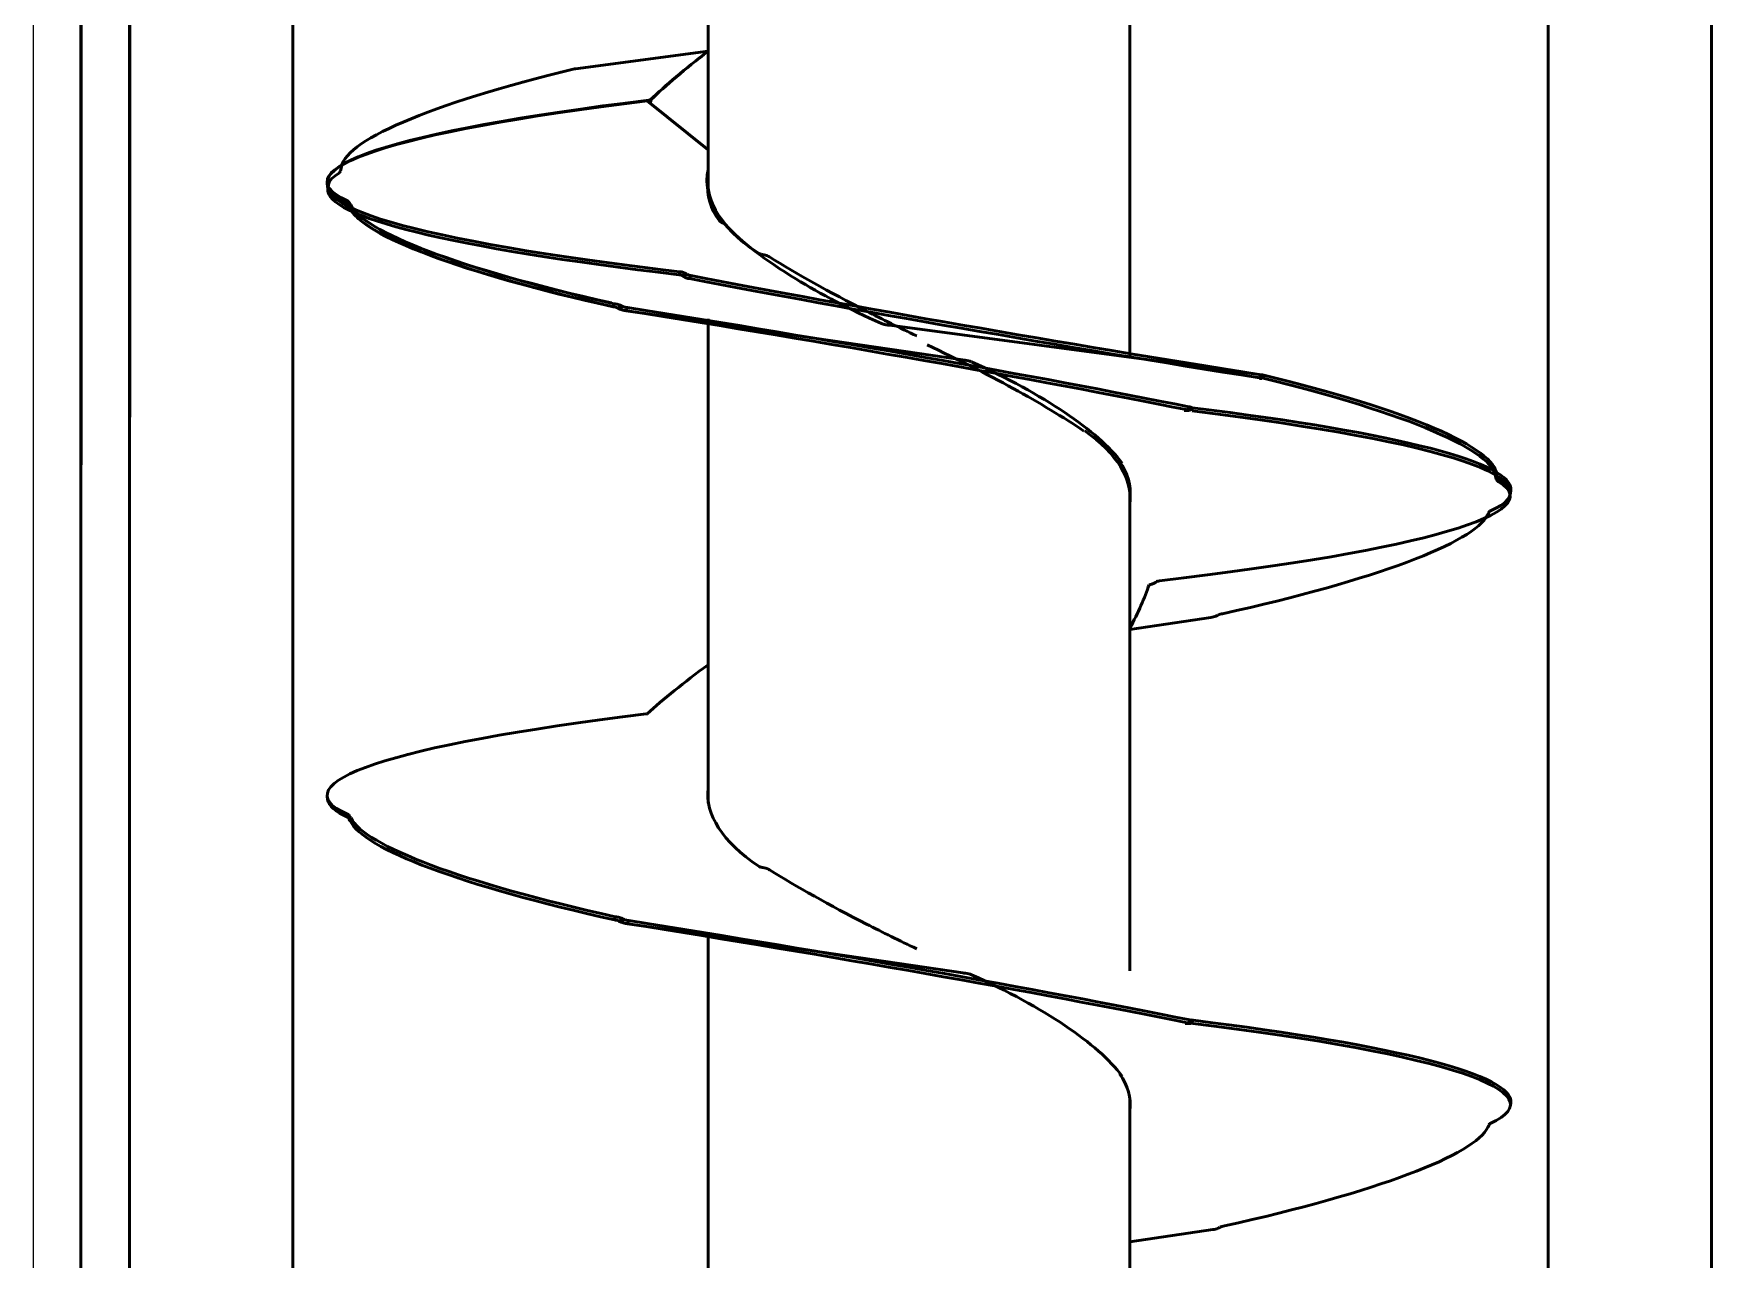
# Model space of a CAD drawing. Extents: x -3873 to 164127, y 7129 to 96529.
# Drawn here: x 61132 to 61800, y 68452 to 68940 of the extents above; entities that cross this region are included whole.
import ezdxf

# ---------------------------------------------------------------- set-up
doc = ezdxf.new("R2010")
doc.units = 0
doc.layers.add('LAYOUT', color=90, linetype='CONTINUOUS')
doc.layers.add('TEXT', color=3, linetype='CONTINUOUS')
doc.layers.add('LAYOUT Kromeka', color=1, linetype='CONTINUOUS', lineweight=5)
doc.layers.add('Visible (ISO)', color=7, linetype='CONTINUOUS', lineweight=50)

# ---------------------------------------------------------------- blocks, each defined once
blk = doc.blocks.new('CD30-500-3500 Giblet chiller')
at = {"layer": 'Visible (ISO)', "color": 0}
for p, q in [((105263.77, 16066.42), (108431.48, 16066.42)), ((106461.48, 16066.42), (108431.48, 16066.42)), ((105878.37, 16001.42), (108352.32, 16001.42)), ((106461.48, 16001.42), (108352.32, 16001.42)), ((107264.1, 15986.32), (107262.87, 15986.49)), ((107264.58, 15986.24), (107263.35, 15986.06)), ((107507.94, 15986.32), (107506.71, 15986.48)), ((107507.94, 15986.32), (107506.71, 15986.48)), ((107256.85, 15980.87), (107257.64, 15980.66)), ((107257.64, 15980.66), (107258.07, 15980.54)), ((107257.67, 15981.17), (107258.56, 15980.89)), ((107257.68, 15981.18), (107258.22, 15981.01)), ((107258.18, 15981.1), (107257.79, 15981.22)), ((107258.68, 15980.94), (107258.18, 15981.1)), ((107258.22, 15981.01), (107258.57, 15980.9)), ((107258.72, 15981.54), (107258.29, 15981.48)), ((107259.51, 15981.66), (107258.72, 15981.54)), ((107216.91, 15887.26), (107197.13, 15739.14)), ((107216.87, 15886.89), (107217.64, 15886.58)), ((107216.96, 15887.59), (107216.9, 15887.61)), ((107216.94, 15887.46), (107216.9, 15887.61)), ((107217.16, 15888.49), (107218.1, 15887.54)), ((107217.64, 15886.58), (107218.09, 15886.39)), ((107218.12, 15887.29), (107218.06, 15887.3)), ((107218.12, 15887.28), (107218.12, 15887.29)), ((107218.14, 15887.49), (107218.27, 15887.36)), ((107218.36, 15886.44), (107218.34, 15886.49)), ((107318.24, 15834.78), (107313.5, 15867.03)), ((107562.09, 15834.78), (107557.26, 15867.79)), ((107562.09, 15834.78), (107557.26, 15867.79)), ((107229.93, 15859.54), (107231.03, 15858.59)), ((107231.24, 15859.56), (107230.01, 15859.72)), ((107230.04, 15859.44), (107230.01, 15859.72)), ((107473.81, 15859.11), (107473.77, 15859.12)), ((107473.79, 15858.99), (107473.77, 15859.12)), ((107474.04, 15859.95), (107474.97, 15859.15)), ((107475.02, 15859.12), (107475.15, 15859.01)), ((107229.63, 15858.3), (107230.4, 15857.99)), ((107230.4, 15857.99), (107230.86, 15857.81)), ((107473.75, 15858.72), (107474.51, 15858.41)), ((107474.51, 15858.41), (107474.97, 15858.22)), ((107475, 15858.95), (107474.93, 15858.96)), ((107475, 15858.94), (107475, 15858.95)), ((107475.23, 15856.84), (107475.22, 15856.98)), ((107017.08, 15834.78), (107209.97, 15834.78)), ((107209.9, 15834.78), (107019.76, 15834.78)), ((107022.52, 15834.78), (107210.18, 15834.78)), ((107261.34, 15834.78), (107454.23, 15834.78)), ((107505.18, 15834.78), (107698.07, 15834.78)), ((107505.18, 15834.78), (107698.07, 15834.78)), ((107251.49, 15831.27), (107251.45, 15830.7)), ((107495.23, 15831.02), (107495.21, 15830.65)), ((107210.95, 15768.18), (107191.27, 15633.63)), ((107455.06, 15768.29), (107435.38, 15634.15)), ((107144.84, 15666.78), (106952.07, 15666.78)), ((106952.07, 15666.78), (107144.12, 15666.78)), ((107022.52, 15666.78), (107142.31, 15666.78)), ((107095.03, 15613.92), (107087.99, 15666.78)), ((107127.22, 15666.78), (107107.78, 15642.56)), ((107387.37, 15666.78), (107194.61, 15666.78)), ((107196.12, 15666.78), (107386.36, 15666.78)), ((107440.17, 15666.78), (107630.21, 15666.78)), ((107177.77, 15659.72), (107177.34, 15659.9)), ((107178.57, 15659.4), (107177.77, 15659.72)), ((107176.59, 15655.33), (107175.8, 15655.45)), ((107177.02, 15655.27), (107176.59, 15655.33)), ((107177.52, 15656.71), (107176.63, 15658.07)), ((107177.13, 15657.3), (107176.63, 15658.07)), ((107177.23, 15657.8), (107176.85, 15658.4)), ((107177.52, 15656.71), (107177.13, 15657.3)), ((107177.73, 15657.03), (107177.23, 15657.8)), ((107107.53, 15643.92), (107107.46, 15643.34)), ((107107.7, 15642.73), (107107.81, 15642.83)), ((107351.96, 15642.73), (107351.89, 15642.14)), ((107190.28, 15630.74), (107189.39, 15632.41)), ((107189.89, 15631.47), (107189.39, 15632.41)), ((107190, 15632.09), (107189.61, 15632.82)), ((107190.5, 15631.15), (107190, 15632.09)), ((107190.54, 15634.47), (107190.11, 15634.64)), ((107191.33, 15634.15), (107190.54, 15634.47)), ((107434.39, 15631.27), (107433.51, 15632.94)), ((107434.01, 15632), (107433.51, 15632.94)), ((107434.11, 15632.62), (107433.72, 15633.35)), ((107434.39, 15631.27), (107434.01, 15632)), ((107434.61, 15631.67), (107434.11, 15632.62)), ((107434.65, 15635), (107434.22, 15635.17)), ((107435.44, 15634.67), (107434.65, 15635)), ((107189.35, 15629.07), (107188.56, 15629.29)), ((107189.79, 15628.95), (107189.35, 15629.07)), ((107190.28, 15630.74), (107189.89, 15631.47)), ((107433.47, 15629.59), (107432.67, 15629.81)), ((107433.9, 15629.47), (107433.47, 15629.59)), ((107095.08, 15613.81), (107095.02, 15613.57)), ((107147.42, 15522.89), (107148.21, 15523)), ((107147.73, 15523.11), (107148.53, 15523.21)), ((107148.21, 15523), (107148.64, 15523.06)), ((107148.24, 15523.76), (107149.13, 15523.4)), ((107148.25, 15523.76), (107148.79, 15523.54)), ((107148.75, 15523.64), (107148.36, 15523.8)), ((107148.53, 15523.21), (107148.96, 15523.27)), ((107148.56, 15523.98), (107149.45, 15523.61)), ((107148.57, 15523.98), (107149.11, 15523.76)), ((107149.07, 15523.86), (107148.68, 15524.02)), ((107149.25, 15523.43), (107148.75, 15523.64)), ((107148.79, 15523.54), (107149.14, 15523.4)), ((107149.29, 15524.12), (107148.86, 15524.24)), ((107149.57, 15523.65), (107149.07, 15523.86)), ((107149.11, 15523.76), (107149.46, 15523.61)), ((107149.6, 15524.34), (107149.17, 15524.46)), ((107150.08, 15523.9), (107149.29, 15524.12)), ((107150.4, 15524.12), (107149.6, 15524.34)), ((107391.85, 15523.22), (107392.64, 15523.32)), ((107392.64, 15523.32), (107393.07, 15523.38)), ((107392.67, 15524.09), (107393.56, 15523.73)), ((107392.68, 15524.1), (107393.22, 15523.87)), ((107393.18, 15523.97), (107392.79, 15524.13)), ((107393.68, 15523.76), (107393.18, 15523.97)), ((107393.22, 15523.87), (107393.57, 15523.73)), ((107393.72, 15524.46), (107393.29, 15524.58)), ((107394.51, 15524.24), (107393.72, 15524.46)), ((107141.75, 15515.25), (107140.53, 15515.08)), ((107141.96, 15515.24), (107140.74, 15515.08)), ((107142.66, 15515.32), (107141.43, 15515.5)), ((107386.02, 15515.24), (107384.79, 15515.08)), ((105263.77, 15501.42), (107233.77, 15501.42)), ((106461.48, 15501.42), (108408.92, 15501.42)), ((105263.77, 15436.42), (107233.77, 15436.42)), ((106461.48, 15436.42), (108362.44, 15436.17)), ((105263.77, 15417.07), (107252.77, 15417.07)), ((106436.48, 15417.07), (108362.44, 15416.82))]:
    blk.add_line(p, q, dxfattribs=at)
for centre, major_axis, ratio, start_param, end_param in [((107250.99, 15587.18), (12.74, 399.17), 0.097084, -0.200634, 0.822936), ((107494.75, 15587.19), (12.82, 399.16), 0.097021, -0.198561, 0.825008), ((107279.28, 15587.33), (-14.31, 398.95), 0.094964, -0.866757, 0.148975), ((107249.76, 15587.35), (12.74, 399.17), 0.097084, -0.009615, 0.822936), ((107278.06, 15587.15), (-14.31, 398.95), 0.094964, 0.01054, 0.148975), ((107493.52, 15587.35), (12.82, 399.16), 0.097021, -0.009668, 0.825008), ((107228.67, 15786.45), (28.89, 194.37), 0.155861, 0.023148, 1.046718), ((107229.89, 15786.12), (28.89, 194.37), 0.155861, 0.023148, 1.046718), ((107262.47, 15588.04), (18.26, 397.43), 0.351112, 0.163401, 0.164188), ((107263.36, 15587.76), (18.26, 397.43), 0.351112, 0.163401, 0.164188), ((107276.48, 15584.97), (-24.38, 395.46), 0.350497, -0.140826, -0.14004), ((107298.28, 15781.09), (-28.67, 196.67), 0.149505, -1.113877, -0.098144), ((107520.24, 15584.98), (-24.14, 395.54), 0.350525, -0.139091, -0.138305), ((107520.24, 15584.98), (-24.14, 395.54), 0.350525, -0.139091, -0.138305), ((107542.12, 15781.39), (-28.65, 196.5), 0.149826, -1.110801, -0.095069), ((107542.12, 15781.39), (-28.65, 196.5), 0.149826, -1.110801, -0.095069), ((107197.25, 15809.46), (39.98, 236.44), 0.028443, 4.032327, 5.050836), ((107198.48, 15808.96), (39.98, 236.44), 0.028443, 4.032327, 5.050836), ((107317.4, 15737.55), (-132.07, 296.2), 0.164727, -1.183753, -1.182214), ((107310.58, 15865.43), (0.08, 5.68), 0.53242, -0.876022, -0.764049), ((107561.16, 15737.53), (-131.96, 296.36), 0.165694, -1.181387, -1.179848), ((107561.16, 15737.53), (-131.96, 296.36), 0.165694, -1.181387, -1.179848), ((107554.34, 15866.2), (0.08, 5.68), 0.532831, -0.875835, -0.763862), ((107554.34, 15866.2), (0.08, 5.68), 0.532831, -0.875835, -0.763862), ((107209.56, 15700.12), (39.63, 235.44), 0.036298, 0.840221, 1.85873), ((107210.78, 15699.63), (39.63, 235.44), 0.036298, 0.840221, 1.85873), ((107453.67, 15700.28), (39.62, 235.41), 0.036551, 0.838685, 1.857194), ((107454.89, 15699.79), (39.62, 235.41), 0.036551, 0.838685, 1.857194), ((107304.28, 15584.47), (-101.36, 334.07), 0.292533, -0.770475, -0.768936), ((107297.46, 15841.51), (0.25, 4.52), 0.666682, -0.820123, -0.70815), ((107325.57, 15816.79), (-41.96, 26.46), 0.236453, -1.23953, -0.78902), ((107259.44, 15750.78), (8.68, 84.04), 0.484921, -0.009688, 0.718496), ((107272.56, 15750.78), (-11.43, 83.97), 0.477181, -0.12458, 0.253529), ((107270.8, 15750.78), (-11.43, 83.97), 0.477181, -0.12458, -0.086462), ((107257.69, 15750.78), (8.68, 84.04), 0.484921, -0.009688, 0.028645), ((107516.32, 15750.78), (-11.32, 83.98), 0.477522, -0.124023, 0.256177), ((107514.56, 15750.78), (-11.32, 83.98), 0.477522, -0.124023, -0.085896), ((107514.56, 15750.78), (-11.32, 83.98), 0.477522, -0.124023, -0.085896), ((107231.42, 15701.24), (38.58, 135.82), 0.301932, 0.380301, 1.1137), ((107220.44, 15750.78), (24.56, 83.47), 0.43577, -0.190882, -0.180228), ((107475.53, 15701.16), (38.51, 135.88), 0.30221, 0.378795, 1.112194), ((107464.2, 15750.78), (24.47, 83.47), 0.436443, -0.193219, -0.186209), ((107218.65, 15724.8), (51.63, 120.09), 0.186918, 0.78613, 1.405938), ((107212.73, 15752.23), (15.86, 156.82), 0.021454, 1.466588, 1.46718), ((107209.37, 15720.45), (15.86, 156.82), 0.021454, 1.25661, 1.259056), ((107453.48, 15720.35), (15.86, 156.82), 0.0216, 1.25516, 1.257606), ((107456.84, 15752.12), (15.86, 156.82), 0.0216, 1.465135, 1.465727), ((107189.59, 15775.75), (52.77, 118.55), 0.165874, 4.388816, 4.566767), ((107433.7, 15775.64), (52.81, 118.51), 0.16521, 4.390442, 4.567383), ((107176.82, 15799.95), (40.59, 133.58), 0.292302, 3.979461, 4.302498), ((107198.74, 15780.22), (16, 156.77), 0.016888, 4.443006, 4.443599), ((107195.38, 15748.19), (16, 156.77), 0.016888, 4.651128, 4.653573), ((107188.84, 15750.78), (40.36, 84), 0.125278, 3.986101, 4.519953), ((107432.95, 15750.78), (40.37, 84), 0.124708, 3.987282, 4.521135), ((107176.08, 15750.78), (35.07, 83.62), 0.269882, 3.669451, 4.203304), ((107148.25, 15750.78), (11.21, 84.33), 0.478029, 3.096219, 3.904231), ((107148.57, 15750.78), (11.3, 83.98), 0.477586, 3.146077, 3.910672), ((107168.92, 15750.78), (5.87, 84.15), 0.076335, 3.879538, 3.884246), ((107392.68, 15750.78), (11.38, 83.97), 0.477352, 3.14646, 3.912492), ((107413.04, 15750.78), (5.88, 84.15), 0.076234, 3.880976, 3.885684), ((107156.16, 15750.78), (3.14, 84.15), 0.096419, 3.508555, 3.513263), ((107083.42, 15692.9), (-40.76, 59.88), 0.159202, 1.911315, 2.410791), ((107083.46, 15693.01), (-40.74, 60.34), 0.158561, 1.911168, 2.411415), ((107150.01, 15750.78), (11.21, 84.33), 0.478029, 3.096219, 3.183572), ((107150.33, 15750.78), (11.3, 83.98), 0.477586, 3.146077, 3.184205), ((107135.81, 15750.78), (-8.62, 84.05), 0.485053, 3.032151, 3.427488), ((107137.56, 15750.78), (-8.62, 84.05), 0.485053, 3.032151, 3.070487), ((107327.96, 15693.64), (-40.67, 62.76), 0.1553, 1.910314, 2.414679), ((107394.44, 15750.78), (11.38, 83.97), 0.477352, 3.14646, 3.184582), ((107156.18, 15914.41), (14.34, 398.95), 0.094928, 2.993655, 4.009387), ((107157.4, 15914.23), (14.34, 398.95), 0.094928, 3.131028, 4.009387), ((107181.51, 15918.45), (101.47, 333.95), 0.292302, 3.911642, 3.913181), ((107182.4, 15917.09), (101.47, 333.95), 0.292302, 3.911642, 3.913181), ((107175.58, 15660.36), (-0.25, 4.53), 0.666075, 3.850037, 3.96201), ((107127.21, 15914.19), (-12.94, 399.14), 0.096924, 2.313475, 3.337044), ((107127.53, 15914.21), (-12.83, 399.16), 0.097009, 2.316196, 3.339766), ((107371.64, 15914.21), (-12.78, 399.17), 0.097053, 2.317621, 3.34119), ((107194.28, 15765.71), (131.94, 296.39), 0.165874, 4.320998, 4.322537), ((107438.39, 15765.69), (132.02, 296.28), 0.16521, 4.322624, 4.324163), ((107432.46, 15635.75), (-0.08, 5.68), 0.532625, 3.905549, 4.017521), ((107174.7, 15720.06), (28.63, 196.24), 0.150303, 3.232033, 4.247766), ((107174.92, 15720.46), (28.65, 196.47), 0.149886, 3.236085, 4.251817), ((107175.93, 15719.73), (28.63, 196.24), 0.150303, 3.232033, 4.247766), ((107176.14, 15720.12), (28.65, 196.47), 0.149886, 3.236085, 4.251817), ((107195.17, 15764.03), (131.94, 296.39), 0.165874, 4.320998, 4.322537), ((107188.35, 15635.22), (-0.08, 5.68), 0.532908, 3.90542, 4.017393), ((107418.97, 15720.66), (28.66, 196.58), 0.149666, 3.2382, 4.253933), ((107420.2, 15720.32), (28.66, 196.58), 0.149666, 3.2382, 4.253933), ((107439.28, 15764.02), (132.02, 296.28), 0.16521, 4.322624, 4.324163), ((107106.73, 15714.97), (-28.9, 194.3), 0.155993, 2.096492, 3.120062), ((107140.59, 15913.53), (-18.14, 397.47), 0.351122, 2.978264, 2.97905), ((107128.44, 15914.36), (-12.94, 399.14), 0.096924, 3.151341, 3.337044), ((107128.76, 15914.37), (-12.83, 399.16), 0.097009, 3.151271, 3.339766), ((107153.04, 15916.93), (23.78, 395.68), 0.350567, 3.277297, 3.278083), ((107153.36, 15916.94), (24.09, 395.56), 0.35053, 3.279573, 3.280359), ((107153.93, 15916.56), (23.78, 395.68), 0.350567, 3.277297, 3.278083), ((107154.25, 15916.58), (24.09, 395.56), 0.35053, 3.279573, 3.280359), ((107372.87, 15914.37), (-12.78, 399.17), 0.097053, 3.151234, 3.34119), ((107397.47, 15916.95), (24.26, 395.5), 0.350511, 3.280765, 3.281551), ((107398.36, 15916.58), (24.26, 395.5), 0.350511, 3.280765, 3.281551)]:
    blk.add_ellipse(centre, major_axis=major_axis, ratio=ratio, start_param=start_param, end_param=end_param, dxfattribs=at)
for points, knots in [([(107257.67, 15981.17), (107257.46, 15981.15), (107257.28, 15981.11), (107257, 15981.01), (107256.9, 15980.94), (107256.85, 15980.87)], [0, 0, 0, 0, 0.5, 0.5, 1, 1, 1, 1]), ([(107259.51, 15981.66), (107259.46, 15981.54), (107259.36, 15981.42), (107259.22, 15981.3), (107259.08, 15981.17), (107258.9, 15981.05), (107258.68, 15980.94)], [0, 0, 0, 0, 0.5, 0.5, 0.5, 1, 1, 1, 1]), ([(107272.63, 15977.23), (107272.58, 15977.34), (107272.48, 15977.44), (107272.34, 15977.52), (107272.2, 15977.6), (107272.01, 15977.66), (107271.8, 15977.71)], [0, 0, 0, 0, 0.5, 0.5, 0.5, 1, 1, 1, 1]), ([(107516.39, 15977.41), (107516.34, 15977.51), (107516.24, 15977.61), (107516.1, 15977.68), (107515.96, 15977.76), (107515.77, 15977.83), (107515.56, 15977.88)], [0, 0, 0, 0, 0.5, 0.5, 0.5, 1, 1, 1, 1]), ([(107516.39, 15977.41), (107516.34, 15977.51), (107516.24, 15977.61), (107516.1, 15977.68), (107515.96, 15977.76), (107515.77, 15977.83), (107515.56, 15977.88)], [0, 0, 0, 0, 0.5, 0.5, 0.5, 1, 1, 1, 1]), ([(107218.36, 15886.44), (107218.33, 15886.61), (107218.31, 15886.77), (107218.28, 15887.08), (107218.27, 15887.22), (107218.27, 15887.36)], [-0.3710489, -0.3710489, -0.3710489, -0.3710489, -0.1855245, -0.1855245, 0, 0, 0, 0]), ([(107313.5, 15867.03), (107313.44, 15867.41), (107313.37, 15867.78), (107313.27, 15868.13), (107313.18, 15868.45), (107313.08, 15868.75), (107312.96, 15869.03)], [0.1570808, 0.1570808, 0.1570808, 0.1570808, 0.5000028, 0.5000028, 0.5000028, 0.8159434, 0.8159434, 0.8159434, 0.8159434]), ([(107557.26, 15867.79), (107557.21, 15868.17), (107557.13, 15868.55), (107557.03, 15868.9), (107556.94, 15869.22), (107556.84, 15869.52), (107556.72, 15869.8)], [0.1548942, 0.1548942, 0.1548942, 0.1548942, 0.5000028, 0.5000028, 0.5000028, 0.8159434, 0.8159434, 0.8159434, 0.8159434]), ([(107557.26, 15867.79), (107557.21, 15868.17), (107557.13, 15868.55), (107557.03, 15868.9), (107556.94, 15869.22), (107556.84, 15869.52), (107556.72, 15869.8)], [0.1548942, 0.1548942, 0.1548942, 0.1548942, 0.5000028, 0.5000028, 0.5000028, 0.8159434, 0.8159434, 0.8159434, 0.8159434]), ([(107231.12, 15856.43), (107231.1, 15856.81), (107231.08, 15857.17), (107231.05, 15857.89), (107231.04, 15858.24), (107231.03, 15858.59)], [-0.3710489, -0.3710489, -0.3710489, -0.3710489, -0.1855245, -0.1855245, 0, 0, 0, 0]), ([(107475.23, 15856.84), (107475.21, 15857.22), (107475.19, 15857.58), (107475.16, 15858.3), (107475.15, 15858.66), (107475.15, 15859.01)], [-0.3710489, -0.3710489, -0.3710489, -0.3710489, -0.1855245, -0.1855245, 0, 0, 0, 0]), ([(107300.45, 15842.48), (107300.39, 15842.93), (107300.29, 15843.37), (107300.15, 15843.77), (107300.06, 15844.02), (107299.96, 15844.26), (107299.84, 15844.48)], [0, 0, 0, 0, 0.5000028, 0.5000028, 0.5000028, 0.8159434, 0.8159434, 0.8159434, 0.8159434]), ([(107196.61, 15736.24), (107196.69, 15736.47), (107196.76, 15736.72), (107196.82, 15736.97), (107196.92, 15737.38), (107196.99, 15737.8), (107197.03, 15738.24)], [0.1840543, 0.1840543, 0.1840543, 0.1840543, 0.5, 0.5, 0.5, 1, 1, 1, 1]), ([(107168.91, 15688.22), (107168.87, 15688.01), (107168.83, 15687.8), (107168.66, 15687.25), (107168.51, 15686.94), (107168.34, 15686.68)], [0.664323, 0.664323, 0.664323, 0.664323, 0.7562049, 0.7562049, 0.9125602, 0.9125602, 0.9125602, 0.9125602]), ([(107169.91, 15691.22), (107169.63, 15690.76), (107169.39, 15690.22), (107169.09, 15689.27), (107169.01, 15688.88), (107168.95, 15688.49)], [2.5682503, 2.5682503, 2.5682503, 2.5682503, 2.8214025, 2.8214025, 2.9900626, 2.9900626, 2.9900626, 2.9900626]), ([(107413.02, 15688.3), (107412.98, 15688.09), (107412.94, 15687.88), (107412.77, 15687.33), (107412.62, 15687.02), (107412.45, 15686.76)], [0.664323, 0.664323, 0.664323, 0.664323, 0.7562049, 0.7562049, 0.9125602, 0.9125602, 0.9125602, 0.9125602]), ([(107414.02, 15691.3), (107413.74, 15690.85), (107413.5, 15690.31), (107413.21, 15689.35), (107413.12, 15688.96), (107413.06, 15688.57)], [2.5682503, 2.5682503, 2.5682503, 2.5682503, 2.8214025, 2.8214025, 2.9900626, 2.9900626, 2.9900626, 2.9900626]), ([(107156.14, 15672.12), (107156.11, 15672.01), (107156.06, 15671.9), (107155.89, 15671.62), (107155.75, 15671.46), (107155.58, 15671.33)], [0.664323, 0.664323, 0.664323, 0.664323, 0.7562049, 0.7562049, 0.9125602, 0.9125602, 0.9125602, 0.9125602]), ([(107157.14, 15673.78), (107156.86, 15673.52), (107156.62, 15673.21), (107156.33, 15672.69), (107156.24, 15672.47), (107156.18, 15672.27)], [2.5682503, 2.5682503, 2.5682503, 2.5682503, 2.8214025, 2.8214025, 2.9900626, 2.9900626, 2.9900626, 2.9900626]), ([(107176.98, 15658.63), (107176.96, 15658.59), (107176.94, 15658.55), (107176.89, 15658.47), (107176.87, 15658.43), (107176.85, 15658.4)], [-0.04006097, -0.04006097, -0.04006097, -0.04006097, -0.02003048, -0.02003048, 0, 0, 0, 0]), ([(107177.34, 15659.9), (107177.31, 15659.61), (107177.25, 15659.34), (107177.17, 15659.08), (107177.11, 15658.92), (107177.05, 15658.77), (107176.98, 15658.63)], [0, 0, 0, 0, 0.5, 0.5, 0.5, 0.815947, 0.815947, 0.815947, 0.815947]), ([(107178.57, 15659.4), (107178.51, 15658.94), (107178.41, 15658.51), (107178.27, 15658.11), (107178.18, 15657.85), (107178.08, 15657.62), (107177.96, 15657.4)], [0, 0, 0, 0, 0.5000028, 0.5000028, 0.5000028, 0.8159434, 0.8159434, 0.8159434, 0.8159434]), ([(107176.63, 15658.07), (107176.41, 15657.71), (107176.23, 15657.29), (107175.95, 15656.4), (107175.85, 15655.93), (107175.8, 15655.45)], [0, 0, 0, 0, 0.5, 0.5, 1, 1, 1, 1]), ([(107189.39, 15632.41), (107189.18, 15631.99), (107189, 15631.5), (107188.71, 15630.44), (107188.62, 15629.87), (107188.56, 15629.29)], [0, 0, 0, 0, 0.5, 0.5, 1, 1, 1, 1]), ([(107189.74, 15633.11), (107189.72, 15633.06), (107189.7, 15633.01), (107189.66, 15632.91), (107189.63, 15632.87), (107189.61, 15632.82)], [-0.04006097, -0.04006097, -0.04006097, -0.04006097, -0.02003048, -0.02003048, 0, 0, 0, 0]), ([(107190.11, 15634.64), (107190.07, 15634.3), (107190.02, 15633.97), (107189.93, 15633.66), (107189.88, 15633.46), (107189.82, 15633.28), (107189.74, 15633.11)], [0, 0, 0, 0, 0.5, 0.5, 0.5, 0.815947, 0.815947, 0.815947, 0.815947]), ([(107191.33, 15634.15), (107191.28, 15633.58), (107191.18, 15633.03), (107191.04, 15632.52), (107190.95, 15632.2), (107190.84, 15631.9), (107190.72, 15631.62)], [0, 0, 0, 0, 0.5000028, 0.5000028, 0.5000028, 0.8159434, 0.8159434, 0.8159434, 0.8159434]), ([(107433.51, 15632.94), (107433.29, 15632.51), (107433.11, 15632.02), (107432.83, 15630.96), (107432.73, 15630.39), (107432.67, 15629.81)], [0, 0, 0, 0, 0.5, 0.5, 1, 1, 1, 1]), ([(107433.86, 15633.64), (107433.84, 15633.59), (107433.81, 15633.54), (107433.77, 15633.44), (107433.75, 15633.39), (107433.72, 15633.35)], [-0.04006097, -0.04006097, -0.04006097, -0.04006097, -0.02003048, -0.02003048, 0, 0, 0, 0]), ([(107434.22, 15635.17), (107434.19, 15634.83), (107434.13, 15634.49), (107434.04, 15634.19), (107433.99, 15633.99), (107433.93, 15633.81), (107433.86, 15633.64)], [0, 0, 0, 0, 0.5, 0.5, 0.5, 0.815947, 0.815947, 0.815947, 0.815947]), ([(107435.44, 15634.67), (107435.39, 15634.11), (107435.29, 15633.56), (107435.15, 15633.05), (107435.06, 15632.73), (107434.96, 15632.42), (107434.84, 15632.14)], [0, 0, 0, 0, 0.5000028, 0.5000028, 0.5000028, 0.8159434, 0.8159434, 0.8159434, 0.8159434]), ([(107135.79, 15520.32), (107135.58, 15520.35), (107135.4, 15520.39), (107135.12, 15520.49), (107135.02, 15520.55), (107134.97, 15520.62)], [0, 0, 0, 0, 0.5, 0.5, 1, 1, 1, 1]), ([(107148.24, 15523.76), (107148.02, 15523.63), (107147.84, 15523.48), (107147.57, 15523.19), (107147.47, 15523.04), (107147.42, 15522.89)], [0, 0, 0, 0, 0.5, 0.5, 1, 1, 1, 1]), ([(107148.56, 15523.98), (107148.34, 15523.84), (107148.16, 15523.7), (107147.89, 15523.4), (107147.79, 15523.25), (107147.73, 15523.11)], [0, 0, 0, 0, 0.5, 0.5, 1, 1, 1, 1]), ([(107150.08, 15523.9), (107150.03, 15523.79), (107149.93, 15523.7), (107149.79, 15523.62), (107149.65, 15523.55), (107149.46, 15523.48), (107149.25, 15523.43)], [0, 0, 0, 0, 0.5, 0.5, 0.5, 1, 1, 1, 1]), ([(107150.4, 15524.12), (107150.34, 15524.02), (107150.25, 15523.92), (107150.1, 15523.84), (107149.96, 15523.77), (107149.78, 15523.7), (107149.57, 15523.65)], [0, 0, 0, 0, 0.5, 0.5, 0.5, 1, 1, 1, 1]), ([(107392.67, 15524.09), (107392.45, 15523.96), (107392.28, 15523.81), (107392, 15523.52), (107391.9, 15523.36), (107391.85, 15523.22)], [0, 0, 0, 0, 0.5, 0.5, 1, 1, 1, 1]), ([(107394.51, 15524.24), (107394.46, 15524.13), (107394.36, 15524.04), (107394.22, 15523.96), (107394.08, 15523.88), (107393.89, 15523.82), (107393.68, 15523.76)], [0, 0, 0, 0, 0.5, 0.5, 0.5, 1, 1, 1, 1])]:
    blk.add_open_spline(points, degree=3, knots=knots, dxfattribs=at)
for points in [[(107257.68, 15981.18), (107257.68, 15981.18), (107257.67, 15981.17), (107257.67, 15981.17)], [(107258.29, 15981.48), (107258.22, 15981.4), (107258.05, 15981.3), (107257.79, 15981.22)], [(107258.56, 15980.89), (107258.31, 15980.8), (107258.14, 15980.69), (107258.07, 15980.54)], [(107258.57, 15980.9), (107258.57, 15980.9), (107258.57, 15980.89), (107258.56, 15980.89)], [(107271.68, 15977.75), (107271.43, 15977.85), (107271.26, 15977.98), (107271.19, 15978.1)], [(107271.69, 15977.75), (107271.69, 15977.75), (107271.68, 15977.75), (107271.68, 15977.75)], [(107515.44, 15977.92), (107515.19, 15978.02), (107515.02, 15978.15), (107514.95, 15978.26)], [(107515.44, 15977.92), (107515.19, 15978.02), (107515.02, 15978.15), (107514.95, 15978.26)], [(107515.45, 15977.92), (107515.45, 15977.92), (107515.44, 15977.92), (107515.44, 15977.92)], [(107515.45, 15977.92), (107515.45, 15977.92), (107515.44, 15977.92), (107515.44, 15977.92)], [(107217.16, 15888.49), (107217.02, 15887.99), (107216.92, 15887.45), (107216.87, 15886.89)], [(107218.27, 15887.36), (107218.19, 15887.06), (107218.13, 15886.73), (107218.09, 15886.39)], [(107556.27, 15870.68), (107556.02, 15871.17), (107555.84, 15871.8), (107555.78, 15872.47)], [(107556.27, 15870.68), (107556.02, 15871.17), (107555.84, 15871.8), (107555.78, 15872.47)], [(107312.51, 15869.91), (107312.26, 15870.4), (107312.08, 15871.04), (107312.02, 15871.71)], [(107229.93, 15859.54), (107229.79, 15859.16), (107229.69, 15858.74), (107229.63, 15858.3)], [(107474.04, 15859.95), (107473.9, 15859.57), (107473.8, 15859.15), (107473.75, 15858.72)], [(107231.03, 15858.59), (107230.95, 15858.35), (107230.89, 15858.08), (107230.86, 15857.81)], [(107475.15, 15859.01), (107475.06, 15858.76), (107475, 15858.5), (107474.97, 15858.22)], [(107299.4, 15845.17), (107299.14, 15845.56), (107298.97, 15846.07), (107298.9, 15846.61)], [(107210.95, 15768.18), (107210.98, 15768.38), (107211, 15768.58), (107211.02, 15768.78)], [(107211.07, 15769.24), (107211.16, 15770.11), (107211.36, 15770.93), (107211.65, 15771.63)], [(107455.06, 15768.29), (107455.09, 15768.5), (107455.11, 15768.7), (107455.14, 15768.9)], [(107455.18, 15769.36), (107455.28, 15770.23), (107455.48, 15771.05), (107455.76, 15771.75)], [(107197.08, 15738.71), (107197.1, 15738.85), (107197.11, 15739), (107197.13, 15739.14)], [(107196.46, 15735.84), (107196.51, 15735.97), (107196.56, 15736.1), (107196.61, 15736.24)], [(107177.52, 15656.71), (107177.26, 15656.31), (107177.09, 15655.8), (107177.02, 15655.27)], [(107107.7, 15642.73), (107107.55, 15643.12), (107107.46, 15643.54), (107107.4, 15643.97)], [(107107.48, 15643.47), (107107.46, 15643.56), (107107.45, 15643.65), (107107.44, 15643.75)], [(107108, 15644.52), (107107.86, 15643.88), (107107.76, 15643.29), (107107.7, 15642.73)], [(107351.91, 15642.27), (107351.89, 15642.36), (107351.88, 15642.45), (107351.87, 15642.54)], [(107190.28, 15630.74), (107190.03, 15630.25), (107189.85, 15629.62), (107189.79, 15628.95)], [(107434.39, 15631.27), (107434.14, 15630.78), (107433.96, 15630.14), (107433.9, 15629.47)], [(107095.06, 15613.73), (107095.05, 15613.79), (107095.04, 15613.86), (107095.03, 15613.92)], [(107135.8, 15520.32), (107135.8, 15520.32), (107135.79, 15520.32), (107135.79, 15520.32)], [(107136.41, 15520.02), (107136.34, 15520.1), (107136.17, 15520.2), (107135.91, 15520.27)], [(107148.25, 15523.76), (107148.25, 15523.76), (107148.24, 15523.76), (107148.24, 15523.76)], [(107148.86, 15524.24), (107148.79, 15524.06), (107148.62, 15523.91), (107148.36, 15523.8)], [(107148.57, 15523.98), (107148.56, 15523.98), (107148.56, 15523.98), (107148.56, 15523.98)], [(107149.13, 15523.4), (107148.88, 15523.3), (107148.71, 15523.17), (107148.64, 15523.06)], [(107149.17, 15524.46), (107149.11, 15524.28), (107148.93, 15524.13), (107148.68, 15524.02)], [(107149.45, 15523.61), (107149.2, 15523.51), (107149.02, 15523.38), (107148.96, 15523.27)], [(107149.14, 15523.4), (107149.13, 15523.4), (107149.13, 15523.4), (107149.13, 15523.4)], [(107149.46, 15523.61), (107149.45, 15523.61), (107149.45, 15523.61), (107149.45, 15523.61)], [(107392.68, 15524.1), (107392.68, 15524.1), (107392.67, 15524.09), (107392.67, 15524.09)], [(107393.29, 15524.58), (107393.22, 15524.4), (107393.05, 15524.25), (107392.79, 15524.13)], [(107393.56, 15523.73), (107393.31, 15523.63), (107393.14, 15523.5), (107393.07, 15523.38)], [(107393.57, 15523.73), (107393.57, 15523.73), (107393.56, 15523.73), (107393.56, 15523.73)]]:
    blk.add_open_spline(points, degree=3, dxfattribs=at)
blk = doc.blocks.new('chilling_Gibletchiller_platform')
at = {"layer": 'LAYOUT', "color": 0, "linetype": 'Continuous', "ltscale": 50}
blk.add_line((-1705, 0), (1705, 0), dxfattribs=at)

msp = doc.modelspace()

# ---------------------------------------------------------------- block references
at = {"layer": 'LAYOUT Kromeka', "rotation": 90}
msp.add_blockref('chilling_Gibletchiller_platform', (61131.55, 69226.5), dxfattribs=at)
at = {"layer": 'TEXT', "color": 1, "linetype": 'Continuous', "rotation": 270}
msp.add_blockref('CD30-500-3500 Giblet chiller', (45733.44, 176021.37), dxfattribs=at)

doc.saveas('drawing.dxf')
